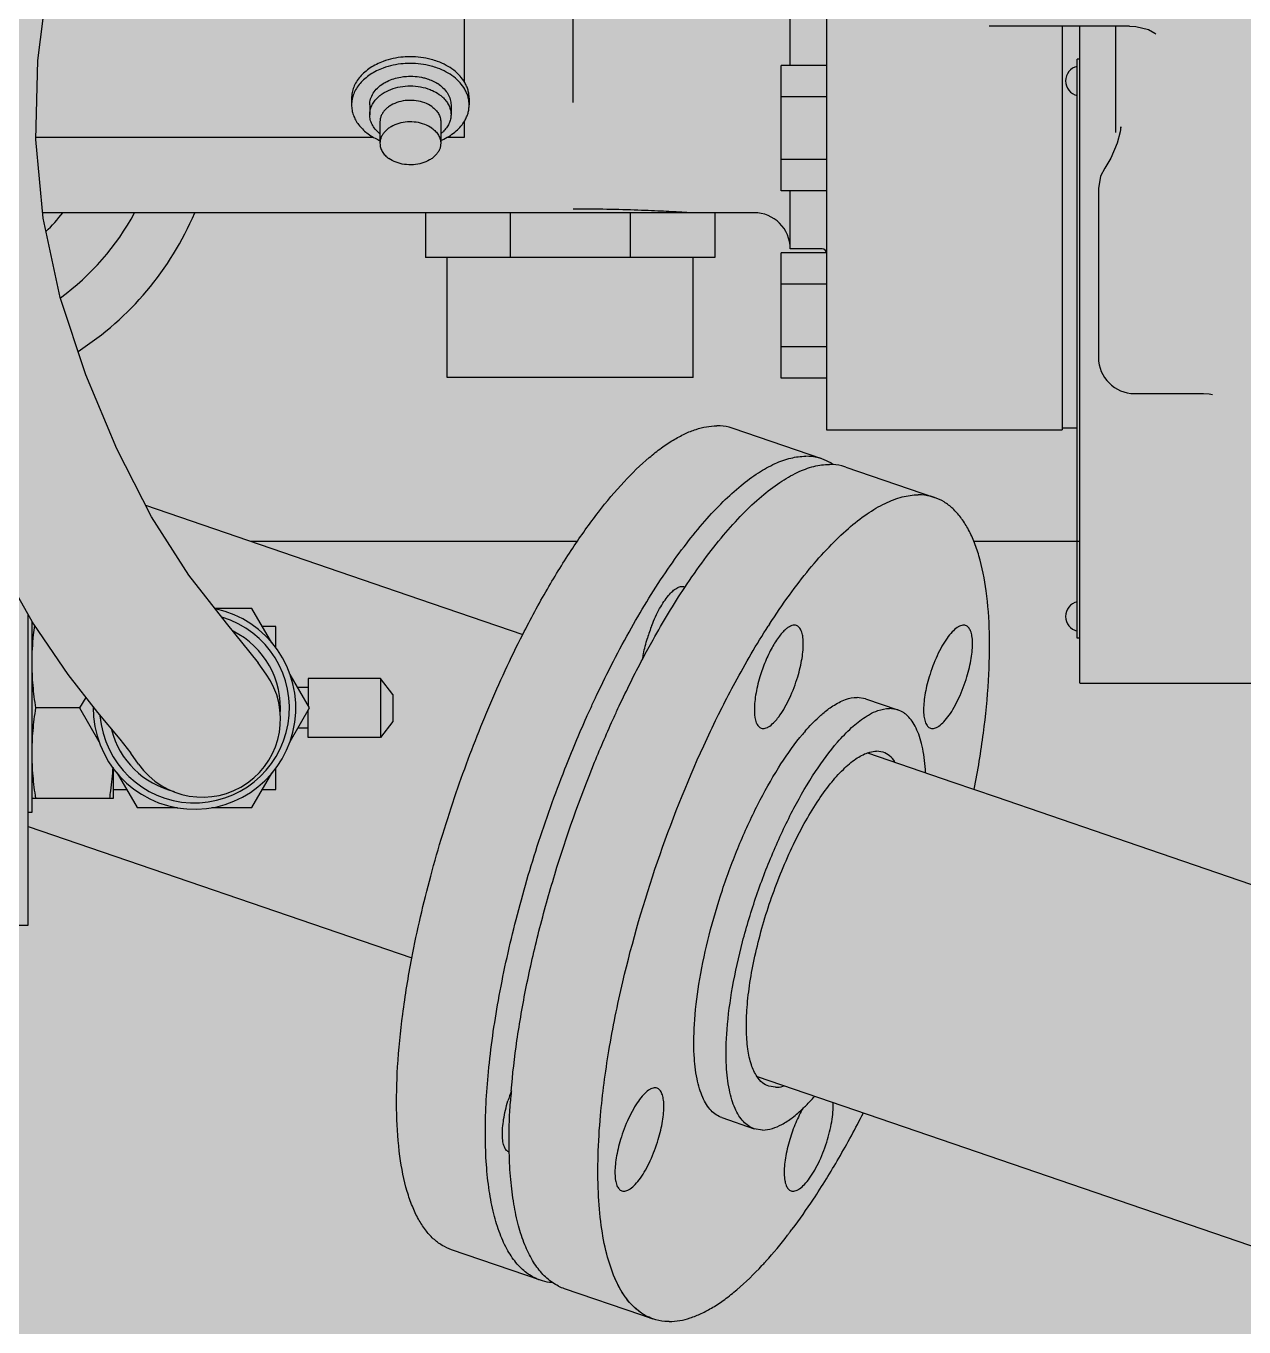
# Model space of a CAD drawing. Header units: millimetres. Extents: x -18489 to 17339, y -1599 to 10961.
# Drawn here: x -16812.45 to -16791.09, y 2047.82 to 2070.63 of the extents above; entities that cross this region are included whole.
import ezdxf

# ---------------------------------------------------------------- set-up
doc = ezdxf.new("R2010")
doc.units = ezdxf.units.MM
for name, color, linetype in [('188K-SM-03-F10-MECH-EQ-Y2257103$0$0 Xref', 8, 'Continuous'), ('188K-SM-03-F10-MECH-EQ-Y2257103$0$M-EQU-FOUNDATION', 8, 'Continuous'), ('188K-SM-03-F10-MECH-EQ-Y2257103$0$Micron CUP L10 HVAC EQU$0$M-MECH-EQU', 136, 'Continuous'), ('188K-SM-03-F10-MECH-EQ-Y2257103$0$Micron CUP L10 HVAC EQU$0$M-PHASE1 AREA', 252, 'Continuous')]:
    doc.layers.add(name, color=color, linetype=linetype)
pattern_1 = [(50, (4473.52, 709.2), (54.6554, -4.78173), [5.715, -62.865]), (355, (4473.52, 709.2), (-10.57303, 57.31705), [4.572, -50.29218]), (100.45144, (4478.076, 708.8), (44.08237, 52.53533), [4.857, -53.42707]), (46.1842, (4473.52, 724.44), (81.32371, -12.6127), [8.5725, -94.2975]), (96.63556, (4480.3, 723.39), (71.22124, 74.22784), [7.2855, -80.14068]), (351.18415, (4473.52, 724.44), (71.22124, 74.22784), [6.858, -75.43792]), (21, (4481.14, 720.63), (45.48432, -30.67956), [5.715, -62.865]), (326, (4481.14, 720.63), (18.54061, 55.25639), [4.572, -50.292]), (71.45144, (4484.93, 718.07), (64.02493, 24.57683), [4.857, -53.42698]), (37.5, (4473.521, 709.2), (0.926581, 25.366512), [0, -49.6824, 0, -51.054, 0, -50.4825]), (7.5, (4473.52, 709.2), (20.0459, 30.054172), [0, -29.1084, 0, -48.5394, 0, -19.2405]), (327.5, (4456.529, 709.2), (40.677179, -1.718623), [0, -19.05, 0, -59.436, 0, -78.867]), (317.5, (4448.91, 709.2), (44.438754, 7.62795), [0, -24.765, 0, -39.4716, 0, -56.007])]

# ---------------------------------------------------------------- blocks, each defined once
blk = doc.blocks.new('188K-SM-03-F10-MECH-EQ-Y2257103$0$Micron CUP L10 HVAC EQU$0$A$C0c53ceb0')
at = {"layer": '188K-SM-03-F10-MECH-EQ-Y2257103$0$Micron CUP L10 HVAC EQU$0$M-PHASE1 AREA'}
for p, q in [((-6552.64863, 11711.91609), (-6552.64863, 11461.35504)), ((-6597.05185, 11518.74732), (-6597.05185, 11681.74508)), ((-6616.0818, 11522.23287), (-6616.0818, 11666.61465)), ((-6558.99194, 11525.19451), (-6558.99194, 11565.61349)), ((-6690.92038, 11526.06681), (-6689.17047, 11540.0094)), ((-6499.47718, 11532.14253), (-6524.09996, 11532.14253)), ((-6511.29019, 11532.14253), (-6511.29019, 11461.35504)), ((-6508.2454, 11532.14253), (-6508.2454, 11416.95689)), ((-6501.90208, 11514.36892), (-6501.90208, 11532.14253)), ((-6499.47746, 11532.14254), (-6498.38585, 11532.0785)), ((-6498.38585, 11532.0785), (-6496.19039, 11531.51773)), ((-6496.19039, 11531.51773), (-6495.04555, 11530.89651)), ((-6495.04555, 11530.89651), (-6494.85311, 11530.74709)), ((-6691.27552, 11512.27271), (-6690.92038, 11526.06681)), ((-6508.65137, 11424.81753), (-6508.65137, 11526.31061)), ((-6508.2454, 11526.31061), (-6508.65137, 11526.31061)), ((-6560.56509, 11503.22062), (-6560.56509, 11525.19451)), ((-6552.64863, 11525.19451), (-6560.56509, 11525.19451)), ((-6635.90467, 11519.46774), (-6635.90467, 11518.30154)), ((-6615.28889, 11519.46774), (-6615.28889, 11518.30154)), ((-6552.64863, 11519.70104), (-6560.56509, 11519.70104)), ((-6632.72667, 11518.30154), (-6632.72667, 11516.59708)), ((-6618.46689, 11518.30154), (-6618.46689, 11516.59708)), ((-6630.92517, 11515.34117), (-6630.92517, 11511.57343)), ((-6620.26839, 11515.34117), (-6620.26839, 11511.57343)), ((-6616.0818, 11512.64993), (-6616.0818, 11515.53641)), ((-6501.89833, 11513.45484), (-6501.90208, 11514.36898)), ((-6501.01105, 11514.4435), (-6501.13439, 11513.59488)), ((-6501.01788, 11514.30054), (-6501.01105, 11514.4435)), ((-6689.9986, 11498.4248), (-6691.27552, 11512.27271)), ((-6691.26581, 11512.64993), (-6632.07664, 11512.64993)), ((-6619.11692, 11512.64993), (-6616.0818, 11512.64993)), ((-6501.13439, 11513.59488), (-6501.64392, 11511.63025)), ((-6501.64392, 11511.63025), (-6502.76626, 11508.99499)), ((-6552.64863, 11508.71409), (-6560.56509, 11508.71409)), ((-6502.76626, 11508.99499), (-6503.8387, 11507.21587)), ((-6504.55485, 11505.82908), (-6504.94688, 11503.63349)), ((-6503.83893, 11507.21547), (-6504.55485, 11505.82908)), ((-6552.64863, 11503.22062), (-6560.56509, 11503.22062)), ((-6558.99194, 11493.07163), (-6558.99194, 11503.22062)), ((-6504.94688, 11503.63082), (-6504.94688, 11474.04316)), ((-6565.33526, 11499.41495), (-6690.0899, 11499.41495)), ((-6686.99442, 11484.54847), (-6689.9986, 11498.4248)), ((-6622.93259, 11499.41495), (-6622.93259, 11491.54923)), ((-6608.06927, 11499.41495), (-6608.06927, 11491.54923)), ((-6587.04936, 11499.41495), (-6587.04936, 11491.54923)), ((-6572.18604, 11499.41495), (-6572.18604, 11491.54923)), ((-6572.18604, 11491.54923), (-6622.93259, 11491.54923)), ((-6619.1266, 11470.48942), (-6619.1266, 11491.54923)), ((-6575.99203, 11470.48942), (-6575.99203, 11491.54923)), ((-6560.56509, 11470.41298), (-6560.56509, 11492.38687)), ((-6552.64863, 11492.38687), (-6560.56509, 11492.38687)), ((-6553.40982, 11493.07163), (-6558.99194, 11493.07163)), ((-6552.64863, 11486.8934), (-6560.56509, 11486.8934)), ((-6682.52157, 11470.99012), (-6686.99442, 11484.54847)), ((-6552.64863, 11475.90645), (-6560.56509, 11475.90645)), ((-6677.09435, 11458.00858), (-6682.52157, 11470.99012)), ((-6575.99203, 11470.48942), (-6619.1266, 11470.48942)), ((-6552.64863, 11470.41298), (-6560.56509, 11470.41298)), ((-6498.60356, 11467.69836), (-6486.53228, 11467.69836)), ((-6486.53262, 11467.6984), (-6485.55518, 11467.64099)), ((-6485.55518, 11467.64099), (-6484.93991, 11467.52475)), ((-6553.42083, 11456.24742), (-6568.98906, 11461.58509)), ((-6552.64863, 11461.35504), (-6511.29019, 11461.35504)), ((-6508.65137, 11461.60877), (-6511.29019, 11461.60877)), ((-6671.01346, 11446.10043), (-6677.09435, 11458.00858)), ((-6549.25296, 11454.81843), (-6533.68474, 11449.48075)), ((-6672.05087, 11448.13196), (-6624.01095, 11431.66114)), ((-6664.46543, 11435.88141), (-6671.01346, 11446.10043)), ((-6653.63404, 11441.81762), (-6624.01095, 11441.81762)), ((-6624.01095, 11441.81762), (-6596.26945, 11441.81762)), ((-6526.84126, 11441.81762), (-6522.84772, 11441.81762)), ((-6522.84772, 11441.81762), (-6508.2454, 11441.81762)), ((-6698.00861, 11438.40165), (-6691.66425, 11427.24164)), ((-6657.84782, 11427.45002), (-6664.46543, 11435.88141)), ((-6653.36964, 11430.01905), (-6659.8642, 11430.01905)), ((-6649.88579, 11423.98484), (-6653.36964, 11430.01905)), ((-6624.01095, 11431.66114), (-6605.87738, 11425.44391)), ((-6692.62027, 11374.51502), (-6692.62027, 11428.92334)), ((-6691.98594, 11427.80752), (-6691.98594, 11394.25593)), ((-6691.66425, 11427.24164), (-6685.64093, 11418.41601)), ((-6652.23806, 11420.46333), (-6657.84782, 11427.45002)), ((-6649.16855, 11426.84739), (-6651.53849, 11426.84739)), ((-6649.16855, 11423.09182), (-6649.16855, 11426.84739)), ((-6508.2454, 11424.81753), (-6508.65137, 11424.81753)), ((-6650.87329, 11418.5306), (-6652.25679, 11420.48985)), ((-6643.29827, 11412.57493), (-6646.68692, 11418.44423)), ((-6685.64093, 11418.41601), (-6680.44921, 11411.78502)), ((-6643.49575, 11416.14304), (-6645.35833, 11416.14304)), ((-6643.49575, 11417.72887), (-6643.49575, 11412.91697)), ((-6630.80912, 11417.72887), (-6643.49575, 11417.72887)), ((-6630.80912, 11417.72887), (-6630.80912, 11407.42098)), ((-6628.67963, 11414.95367), (-6630.80912, 11417.72887)), ((-6507.99167, 11416.95182), (-6448.17771, 11416.95182)), ((-6682.51585, 11414.42458), (-6683.58375, 11412.57493)), ((-6628.67963, 11414.95367), (-6628.67963, 11410.19618)), ((-6545.78162, 11414.19818), (-6547.2368, 11414.4346)), ((-6545.78162, 11414.19819), (-6540.12045, 11412.25722)), ((-6683.58375, 11412.57493), (-6691.32646, 11412.57493)), ((-6683.58375, 11412.57493), (-6680.19511, 11406.70563)), ((-6680.44921, 11411.78502), (-6676.5575, 11407.09155)), ((-6646.68692, 11406.70563), (-6643.29827, 11412.57493)), ((-6643.49575, 11407.42098), (-6643.49575, 11412.23288)), ((-6540.12045, 11412.25721), (-6541.57563, 11412.49363)), ((-6628.67963, 11410.19618), (-6630.80912, 11407.42098)), ((-6676.5575, 11407.09155), (-6674.63667, 11404.67618)), ((-6643.49575, 11409.00681), (-6645.35833, 11409.00681)), ((-6630.80912, 11407.42098), (-6643.49575, 11407.42098)), ((-6542.6715, 11404.81664), (-6543.83183, 11405.00519)), ((-6673.23805, 11402.70414), (-6674.63667, 11404.67618)), ((-6545.41599, 11404.71429), (-6530.44701, 11399.58207)), ((-6677.71348, 11402.05803), (-6677.71348, 11396.7099)), ((-6676.99623, 11401.16501), (-6673.51238, 11395.1308)), ((-6653.36964, 11395.1308), (-6649.88579, 11401.16501)), ((-6649.16855, 11398.30246), (-6649.16855, 11402.05803)), ((-6677.71348, 11398.30246), (-6675.34354, 11398.30246)), ((-6651.53849, 11398.30246), (-6649.16855, 11398.30246)), ((-6530.44701, 11399.58207), (-6522.84772, 11396.9766)), ((-6677.71528, 11396.70977), (-6691.98414, 11396.70977)), ((-6522.84772, 11396.9766), (-6503.81777, 11390.45205)), ((-6691.98594, 11394.25543), (-6692.62027, 11394.25543)), ((-6673.51238, 11395.1308), (-6666.44486, 11395.1308)), ((-6660.43716, 11395.1308), (-6653.36964, 11395.1308)), ((-6692.62027, 11391.82251), (-6625.31755, 11368.74729)), ((-6503.81777, 11390.45205), (-6384.61435, 11349.5823)), ((-6813.90451, 11374.51502), (-6692.62027, 11374.51502)), ((-6564.77537, 11347.98997), (-6530.44701, 11336.22025)), ((-6561.59032, 11346.06392), (-6562.75065, 11346.25246)), ((-6570.96288, 11340.75286), (-6565.3017, 11338.81189)), ((-6563.84652, 11338.57548), (-6565.3017, 11338.8119)), ((-6530.44701, 11336.22025), (-6348.01529, 11273.67223)), ((-6602.79585, 11312.23696), (-6618.36407, 11317.57464)), ((-6598.62798, 11310.80798), (-6585.21554, 11306.20943)), ((-6585.21554, 11306.20943), (-6583.05975, 11305.4703))]:
    blk.add_line(p, q, dxfattribs=at)
for centre, radius, start, end in [((-6508.06499, 11522.50462), 2.62893, 102.8882277, 257.1117723), ((-6624.44721, 11516.35825), 6.74451, 54.7555958, 57.5184151), ((-6627.29664, 11515.37207), 5.83906, 129.8408753, 132.6766715), ((-6627.1529, 11515.20233), 6.06149, 128.88864, 129.8562715), ((-6623.74253, 11515.53818), 5.61228, 45.6272029, 46.99343), ((-6623.67759, 11515.60495), 5.51914, 45.2805899, 45.6243518), ((-6626.40248, 11522.65897), 11.52164, 244.948865, 246.842348), ((-6627.14588, 11517.99975), 6.07203, 229.7327654, 231.3009778), ((-6624.77996, 11522.63237), 11.4928, 293.1588691, 296.1903204), ((-6623.89706, 11517.82012), 5.8377, 308.5389586, 313.6285733), ((-6713.05165, 11520.4348), 33.85766, 314.0803287, 321.6232168), ((-6713.05165, 11520.4348), 44.40322, 306.0008512, 331.6940682), ((-6713.05165, 11520.4348), 53.9182, 302.761164, 337.019385), ((-6565.33526, 11493.07163), 6.34332, 0, 90), ((-6553.40982, 11492.31043), 0.7612, 0, 90), ((-6498.60356, 11474.04168), 6.34332, 180, 270), ((-6556.19867, 11448.17559), 8.53644, 59.7059698, 71.0096544), ((-6556.41972, 11447.79064), 8.98033, 56.1536562, 59.7270916), ((-6577.98392, 11432.8004), 1.06798, 59.7421955, 71.0148668), ((-6663.44101, 11412.57493), 17.76129, 179.4918713, 78.067415), ((-6508.06499, 11428.62352), 2.62893, 102.8882277, 257.1117723), ((-6663.44101, 11412.57493), 16.63994, 184.7585806, 73.1852429), ((-6663.44101, 11412.57493), 15.06538, 355.3712204, 63.1956997), ((-6556.73274, 11416.58469), 28.51465, 158.4672812, 163.2349179), ((-6454.26149, 11357.14022), 129.07766, 147.0766609, 147.2622384), ((-6662.07019, 11410.63789), 13.70034, 215.3903264, 35.1800948), ((-6507.99167, 11423.29514), 6.34332, 267.7075572, 270), ((-6663.44101, 11412.57493), 15.06538, 194.5690991, 256.3611286), ((-6524.41103, 11380.90742), 42.22364, 140.4148793, 141.1806173), ((-6526.4487, 11382.59387), 39.57861, 139.0674371, 140.4167), ((-6581.08815, 11335.41876), 28.6096, 159.4954625, 163.2275387), ((-6486.7038, 11335.59046), 121.60391, 175.3740211, 176.2145527), ((-6595.87864, 11318.81351), 8.46448, 243.8675943, 251.046)]:
    blk.add_arc(centre, radius, start, end, dxfattribs=at)
for points, knots in [([(-6630.36557, 11525.92959), (-6631.16445, 11525.6348), (-6632.30173, 11525.07677), (-6633.60794, 11524.09007), (-6634.4217, 11523.27784), (-6635.07307, 11522.39306), (-6635.54914, 11521.45111), (-6635.83942, 11520.46991), (-6635.90467, 11519.79923), (-6635.90467, 11519.46774)], [0, 0, 0, 0, 0.282453329, 0.415182561, 0.541745185, 0.662447936, 0.77810747, 0.890044774, 1, 1, 1, 1]), ([(-6625.59678, 11526.75652), (-6626.00928, 11526.75652), (-6627.62605, 11526.68808), (-6629.23469, 11526.3469), (-6630.36557, 11525.92959)], [0, 0, 0, 0, 0.254957247, 1, 1, 1, 1]), ([(-6620.82799, 11525.92959), (-6621.19884, 11526.06644), (-6622.74326, 11526.55336), (-6624.37402, 11526.75652), (-6625.59678, 11526.75652)], [0, 0, 0, 0, 0.244303598, 1, 1, 1, 1]), ([(-6616.06268, 11522.23843), (-6616.29746, 11522.6424), (-6616.87601, 11523.42343), (-6617.98179, 11524.43505), (-6619.31512, 11525.2934), (-6620.30709, 11525.73738), (-6620.82799, 11525.92959)], [0, 0, 0, 0, 0.228329103, 0.471045062, 0.728675928, 1, 1, 1, 1]), ([(-6630.36557, 11524.76339), (-6631.16445, 11524.4686), (-6632.30173, 11523.91056), (-6633.60794, 11522.92386), (-6634.4217, 11522.11163), (-6635.07307, 11521.22685), (-6635.54914, 11520.2849), (-6635.83942, 11519.30371), (-6635.90467, 11518.63303), (-6635.90467, 11518.30154)], [0, 0, 0, 0, 0.282453329, 0.415182561, 0.541745185, 0.662447936, 0.77810747, 0.890044774, 1, 1, 1, 1]), ([(-6625.59678, 11525.59032), (-6626.00928, 11525.59032), (-6627.62605, 11525.52187), (-6629.23469, 11525.1807), (-6630.36557, 11524.76339)], [0, 0, 0, 0, 0.254957247, 1, 1, 1, 1]), ([(-6627.29404, 11523.1982), (-6626.96321, 11523.25554), (-6625.63197, 11523.4156), (-6624.26743, 11523.30818), (-6623.29124, 11523.07226)], [0, 0, 0, 0, 0.250558288, 1, 1, 1, 1]), ([(-6620.82799, 11524.76339), (-6621.19884, 11524.90024), (-6622.74326, 11525.38716), (-6624.37402, 11525.59032), (-6625.59678, 11525.59032)], [0, 0, 0, 0, 0.244303598, 1, 1, 1, 1]), ([(-6616.06268, 11521.07222), (-6616.29746, 11521.4762), (-6616.87601, 11522.25723), (-6617.98179, 11523.26885), (-6619.31512, 11524.1272), (-6620.30709, 11524.57117), (-6620.82799, 11524.76339)], [0, 0, 0, 0, 0.228329103, 0.471045062, 0.728675928, 1, 1, 1, 1]), ([(-6632.72666, 11518.30154), (-6632.72668, 11518.65508), (-6632.61649, 11519.38079), (-6632.13665, 11520.40168), (-6631.37227, 11521.32059), (-6630.72095, 11521.8235), (-6630.36385, 11522.05056)], [0, 0, 0, 0, 0.229878134, 0.469193344, 0.724849465, 1, 1, 1, 1]), ([(-6630.36385, 11522.05056), (-6630.14243, 11522.19134), (-6629.18381, 11522.72677), (-6628.11589, 11523.05574), (-6627.29404, 11523.1982)], [0, 0, 0, 0, 0.23929935, 1, 1, 1, 1]), ([(-6629.03882, 11521.01226), (-6628.5001, 11521.22223), (-6627.35939, 11521.5368), (-6625.58598, 11521.69135), (-6623.81324, 11521.53304), (-6622.67366, 11521.21603), (-6622.13577, 11521.00484)], [0, 0, 0, 0, 0.246137616, 0.500095833, 0.754005293, 1, 1, 1, 1]), ([(-6623.29124, 11523.07226), (-6623.06624, 11523.01789), (-6622.2073, 11522.77625), (-6621.38265, 11522.40264), (-6620.82522, 11522.04768)], [0, 0, 0, 0, 0.259403393, 1, 1, 1, 1]), ([(-6620.55519, 11521.86648), (-6620.23663, 11521.64122), (-6619.65739, 11521.14918), (-6618.9834, 11520.27144), (-6618.56294, 11519.31004), (-6618.46692, 11518.63255), (-6618.4669, 11518.30154)], [0, 0, 0, 0, 0.273138985, 0.528101816, 0.76826059, 1, 1, 1, 1]), ([(-6615.28889, 11519.46774), (-6615.28889, 11519.70477), (-6615.32194, 11520.1817), (-6615.46984, 11520.88834), (-6615.71444, 11521.5809), (-6615.93723, 11522.02258), (-6616.06268, 11522.23843)], [0, 0, 0, 0, 0.244493334, 0.491275134, 0.742487277, 1, 1, 1, 1]), ([(-6615.28889, 11518.30154), (-6615.28889, 11518.53857), (-6615.32194, 11519.01549), (-6615.46984, 11519.72213), (-6615.71444, 11520.41469), (-6615.93723, 11520.85637), (-6616.06268, 11521.07222)], [0, 0, 0, 0, 0.244493334, 0.491275134, 0.742487277, 1, 1, 1, 1]), ([(-6632.72666, 11516.59708), (-6632.72667, 11516.87253), (-6632.66096, 11517.43252), (-6632.37048, 11518.24196), (-6631.89844, 11519.00352), (-6631.48423, 11519.45323), (-6631.25471, 11519.6649)], [0, 0, 0, 0, 0.236311373, 0.47868463, 0.732142065, 1, 1, 1, 1]), ([(-6630.95835, 11519.9204), (-6630.82035, 11520.03171), (-6630.2261, 11520.46995), (-6629.56103, 11520.80872), (-6629.03882, 11521.01226)], [0, 0, 0, 0, 0.240318239, 1, 1, 1, 1]), ([(-6621.82904, 11518.00536), (-6622.21503, 11518.2783), (-6623.09787, 11518.72957), (-6624.56443, 11519.09175), (-6626.11536, 11519.14456), (-6627.62353, 11518.88346), (-6628.76977, 11518.40959), (-6629.5457, 11517.89098), (-6630.03179, 11517.45402), (-6630.42292, 11516.97011), (-6630.70999, 11516.44897), (-6630.88561, 11515.90202), (-6630.92514, 11515.52645), (-6630.92516, 11515.34117)], [0, 0, 0, 0, 0.127053078, 0.263099053, 0.403097074, 0.541096162, 0.67159514, 0.73291269, 0.791219579, 0.846585546, 0.899365164, 0.950204551, 1, 1, 1, 1]), ([(-6622.13577, 11521.00484), (-6621.99235, 11520.94854), (-6621.44205, 11520.71477), (-6620.91755, 11520.41826), (-6620.55519, 11520.16203)], [0, 0, 0, 0, 0.257701899, 1, 1, 1, 1]), ([(-6620.55519, 11520.16203), (-6620.49806, 11520.12163), (-6620.27601, 11519.9592), (-6620.0645, 11519.78224), (-6619.91449, 11519.6423)], [0, 0, 0, 0, 0.254324237, 1, 1, 1, 1]), ([(-6619.79413, 11519.52664), (-6619.58602, 11519.32055), (-6619.21126, 11518.88525), (-6618.7864, 11518.15689), (-6618.52571, 11517.38792), (-6618.46691, 11516.8581), (-6618.4669, 11516.59708)], [0, 0, 0, 0, 0.266460067, 0.519561979, 0.762529675, 1, 1, 1, 1]), ([(-6635.90467, 11518.30154), (-6635.90467, 11518.0015), (-6635.8514, 11517.39568), (-6635.61388, 11516.50514), (-6635.22303, 11515.64348), (-6634.68584, 11514.82427), (-6634.01109, 11514.0594), (-6632.92167, 11513.1087), (-6631.96127, 11512.53914), (-6631.28105, 11512.22117)], [0, 0, 0, 0, 0.11174478, 0.225149291, 0.341705381, 0.462607147, 0.588678042, 0.720351669, 1, 1, 1, 1]), ([(-6631.07056, 11513.36656), (-6631.3271, 11513.58389), (-6631.79112, 11514.04924), (-6632.3233, 11514.8495), (-6632.65211, 11515.70744), (-6632.72664, 11516.30416), (-6632.72666, 11516.59708)], [0, 0, 0, 0, 0.269589268, 0.523473206, 0.765125106, 1, 1, 1, 1]), ([(-6621.82904, 11518.00536), (-6621.59097, 11517.83702), (-6621.15809, 11517.4693), (-6620.65438, 11516.81335), (-6620.34018, 11516.09486), (-6620.26838, 11515.58855), (-6620.2684, 11515.34117)], [0, 0, 0, 0, 0.273135441, 0.528102832, 0.768261134, 1, 1, 1, 1]), ([(-6618.4669, 11516.59708), (-6618.46688, 11516.3285), (-6618.52928, 11515.78289), (-6618.80537, 11514.99266), (-6619.25468, 11514.24676), (-6619.64992, 11513.80374), (-6619.86915, 11513.59463)], [0, 0, 0, 0, 0.236865489, 0.479520859, 0.732808027, 1, 1, 1, 1]), ([(-6616.06268, 11515.53085), (-6615.93723, 11515.7467), (-6615.71444, 11516.18838), (-6615.46984, 11516.88094), (-6615.32194, 11517.58758), (-6615.28889, 11518.0645), (-6615.28889, 11518.30154)], [0, 0, 0, 0, 0.257512723, 0.508724866, 0.755506666, 1, 1, 1, 1]), ([(-6621.82904, 11514.23762), (-6622.21503, 11514.51056), (-6623.09787, 11514.96183), (-6624.56443, 11515.32402), (-6626.11536, 11515.37682), (-6627.62353, 11515.11573), (-6628.76977, 11514.64185), (-6629.5457, 11514.12324), (-6630.03179, 11513.68628), (-6630.42292, 11513.20237), (-6630.70999, 11512.68123), (-6630.88561, 11512.13428), (-6630.92514, 11511.75871), (-6630.92516, 11511.57343)], [0, 0, 0, 0, 0.127053078, 0.263099053, 0.403097074, 0.541096163, 0.67159514, 0.73291269, 0.791219579, 0.846585546, 0.899365164, 0.950204551, 1, 1, 1, 1]), ([(-6621.82904, 11514.23762), (-6621.59097, 11514.06929), (-6621.15809, 11513.70157), (-6620.65438, 11513.04561), (-6620.34018, 11512.32712), (-6620.26838, 11511.82081), (-6620.2684, 11511.57343)], [0, 0, 0, 0, 0.27313544, 0.528102832, 0.768261134, 1, 1, 1, 1]), ([(-6619.70756, 11512.3195), (-6619.31251, 11512.51397), (-6618.56176, 11512.94021), (-6617.5536, 11513.70336), (-6616.70789, 11514.56181), (-6616.25386, 11515.20189), (-6616.06268, 11515.53085)], [0, 0, 0, 0, 0.268332212, 0.524486576, 0.768135983, 1, 1, 1, 1]), ([(-6630.92516, 11511.57343), (-6630.92517, 11511.32605), (-6630.85338, 11510.81974), (-6630.53918, 11510.10125), (-6630.03547, 11509.4453), (-6629.60258, 11509.07758), (-6629.36452, 11508.90924)], [0, 0, 0, 0, 0.231738866, 0.471897168, 0.72686456, 1, 1, 1, 1]), ([(-6620.2684, 11511.57343), (-6620.26842, 11511.38815), (-6620.30795, 11511.01258), (-6620.48357, 11510.46563), (-6620.77064, 11509.94449), (-6621.16177, 11509.46059), (-6621.64785, 11509.02362), (-6622.42379, 11508.50501), (-6623.57003, 11508.03114), (-6625.0782, 11507.77004), (-6626.62913, 11507.82285), (-6628.09569, 11508.18503), (-6628.97852, 11508.6363), (-6629.36452, 11508.90924)], [0, 0, 0, 0, 0.049795449, 0.100634836, 0.153414454, 0.20878042, 0.26708731, 0.32840486, 0.458903838, 0.596902926, 0.736900947, 0.872946922, 1, 1, 1, 1]), ([(-6597.05185, 11500.10897), (-6595.0624, 11500.10619), (-6591.07947, 11500.07195), (-6585.53133, 11499.91258), (-6581.01295, 11499.71097), (-6577.91256, 11499.5332), (-6576.8087, 11499.46248), (-6576.49632, 11499.44215)], [0, 0, 0, 0, 0.208244611, 0.416489221, 0.624733832, 0.832978442, 1, 1, 1, 1]), ([(-6605.88713, 11425.47259), (-6604.51763, 11428.15891), (-6601.7398, 11433.29367), (-6597.32094, 11440.46707), (-6592.84441, 11446.7724), (-6588.38679, 11452.10372), (-6584.6162, 11455.79646), (-6581.65399, 11458.14835), (-6579.5681, 11459.5499), (-6577.53873, 11460.65148), (-6575.02893, 11461.67093), (-6573.08209, 11462.04864), (-6571.84236, 11462.04864)], [0, 0, 0, 0, 0.17502228, 0.338682192, 0.488765456, 0.623477771, 0.741601078, 0.79431391, 0.842830812, 0.887310638, 0.928038907, 1, 1, 1, 1]), ([(-6568.98906, 11461.58509), (-6569.21434, 11461.66234), (-6570.14133, 11461.93682), (-6571.11441, 11462.04864), (-6571.84236, 11462.04864)], [0, 0, 0, 0, 0.246512659, 1, 1, 1, 1]), ([(-6594.68251, 11410.9891), (-6594.39296, 11411.63757), (-6594.10007, 11412.2845), (-6593.80382, 11412.9299), (-6593.51852, 11413.55145), (-6591.36068, 11418.1911), (-6587.18124, 11426.35061), (-6581.77051, 11435.15358), (-6577.31773, 11441.30442), (-6574.09139, 11445.26477), (-6570.9016, 11448.68471), (-6567.77504, 11451.53535), (-6564.73689, 11453.79334), (-6561.8074, 11455.4396), (-6559.00568, 11456.45729), (-6557.14826, 11456.71096), (-6556.27413, 11456.71096)], [0.6285498759, 0.6285498759, 0.6285498759, 0.6285498759, 0.6413484823, 0.6413484823, 0.6413484823, 0.6536741834, 0.7335668298, 0.8064703139, 0.8396587301, 0.8703837437, 0.8984901873, 0.9238833186, 0.9465488665, 0.9665839803, 0.9842432576, 1, 1, 1, 1]), ([(-6577.46525, 11433.72112), (-6576.37612, 11435.36563), (-6574.20238, 11438.48388), (-6570.82365, 11442.78865), (-6567.47619, 11446.51259), (-6564.19112, 11449.6212), (-6560.99752, 11452.08674), (-6557.91875, 11453.88679), (-6554.97639, 11455.00207), (-6553.02267, 11455.28198), (-6552.10626, 11455.28198)], [0, 0, 0, 0, 0.172339253, 0.33193667, 0.47784767, 0.609454025, 0.726573735, 0.829633383, 0.919930796, 1, 1, 1, 1]), ([(-6553.42083, 11456.24742), (-6553.64611, 11456.32466), (-6554.57311, 11456.59914), (-6555.54619, 11456.71096), (-6556.27413, 11456.71096)], [0, 0, 0, 0, 0.246512659, 1, 1, 1, 1]), ([(-6549.25296, 11454.81843), (-6549.47824, 11454.89567), (-6550.40524, 11455.17016), (-6551.37832, 11455.28198), (-6552.10626, 11455.28198)], [0, 0, 0, 0, 0.246512659, 1, 1, 1, 1]), ([(-6562.60909, 11427.29605), (-6561.49357, 11429.01882), (-6559.26509, 11432.28716), (-6555.79605, 11436.80349), (-6552.35459, 11440.71472), (-6548.97451, 11443.98265), (-6545.68747, 11446.57661), (-6542.51885, 11448.47198), (-6539.49186, 11449.64793), (-6537.4799, 11449.9443), (-6536.53804, 11449.9443)], [0, 0, 0, 0, 0.172789158, 0.332852598, 0.479156882, 0.61100323, 0.728141116, 0.83094782, 0.920706297, 1, 1, 1, 1]), ([(-6533.68474, 11449.48076), (-6533.91002, 11449.558), (-6534.83701, 11449.83248), (-6535.8101, 11449.9443), (-6536.53804, 11449.9443)], [0, 0, 0, 0, 0.246512659, 1, 1, 1, 1]), ([(-6526.70741, 11398.3238), (-6526.08159, 11401.59294), (-6525.04541, 11407.92472), (-6524.13346, 11417.08506), (-6523.92977, 11425.41613), (-6524.43646, 11432.74693), (-6525.48242, 11438.13487), (-6526.72489, 11441.7779), (-6527.78451, 11444.04978), (-6529.01064, 11445.97506), (-6530.40202, 11447.54242), (-6531.95463, 11448.73787), (-6533.10205, 11449.28098), (-6533.68474, 11449.48076)], [0, 0, 0, 0, 0.182922154, 0.352359246, 0.505542464, 0.640344416, 0.755560139, 0.8058752, 0.851552254, 0.893005117, 0.930889841, 0.966147698, 1, 1, 1, 1]), ([(-6584.8477, 11421.21386), (-6584.25675, 11422.32928), (-6581.94354, 11426.58314), (-6579.44197, 11430.73642), (-6577.46525, 11433.72112)], [0, 0, 0, 0, 0.260683887, 1, 1, 1, 1]), ([(-6583.2573, 11427.05049), (-6583.05361, 11427.56661), (-6582.62666, 11428.56146), (-6581.91745, 11429.95943), (-6581.17253, 11431.19554), (-6580.41544, 11432.23165), (-6579.66935, 11433.03846), (-6578.95268, 11433.59359), (-6578.27185, 11433.88855), (-6577.8202, 11433.87327), (-6577.63648, 11433.81028)], [0, 0, 0, 0, 0.179452288, 0.349868155, 0.50661547, 0.64571373, 0.764239261, 0.860880767, 0.937187642, 1, 1, 1, 1]), ([(-6691.52889, 11427.03393), (-6691.60076, 11426.49258), (-6691.85952, 11424.32643), (-6691.98414, 11422.14303), (-6691.98414, 11420.50751)], [0, 0, 0, 0, 0.25031623, 1, 1, 1, 1]), ([(-6612.54713, 11410.9891), (-6612.3143, 11411.55073), (-6612.07923, 11412.11142), (-6611.84182, 11412.67113), (-6610.00352, 11417.00497), (-6608.02461, 11421.27986), (-6605.88713, 11425.47259)], [0.7350048304, 0.7350048304, 0.7350048304, 0.7350048304, 0.7653142072, 0.7653142072, 0.7653142072, 1, 1, 1, 1]), ([(-6571.77682, 11410.9891), (-6571.49795, 11411.55135), (-6571.21809, 11412.1131), (-6570.93538, 11412.67343), (-6570.19414, 11414.14253), (-6567.66399, 11418.9954), (-6564.90472, 11423.72668), (-6562.83575, 11426.94475)], [0.2330609579, 0.2330609579, 0.2330609579, 0.2330609579, 0.3119730375, 0.3119730375, 0.3119730375, 0.5188689818, 1, 1, 1, 1]), ([(-6559.61869, 11426.50539), (-6559.84178, 11426.3282), (-6560.29089, 11425.90178), (-6561.19095, 11424.82235), (-6562.26792, 11423.09954), (-6563.40037, 11420.70709), (-6564.02463, 11418.95463), (-6564.29929, 11418.04303)], [0, 0, 0, 0, 0.087388632, 0.189204341, 0.430534764, 0.70795743, 1, 1, 1, 1]), ([(-6557.90039, 11427.04362), (-6558.02086, 11427.08493), (-6558.2929, 11427.12382), (-6558.72255, 11427.0406), (-6559.17596, 11426.82995), (-6559.4684, 11426.62476), (-6559.61869, 11426.50539)], [0, 0, 0, 0, 0.204137998, 0.429838456, 0.692360616, 1, 1, 1, 1]), ([(-6557.67332, 11418.04303), (-6557.50994, 11418.58528), (-6557.22252, 11419.65398), (-6556.90629, 11421.22649), (-6556.72119, 11422.6946), (-6556.6723, 11424.01075), (-6556.75979, 11425.13555), (-6556.98287, 11426.03786), (-6557.34109, 11426.7067), (-6557.71347, 11426.97954), (-6557.90039, 11427.04362)], [0, 0, 0, 0, 0.178866388, 0.349259442, 0.506223954, 0.645713435, 0.76459029, 0.861404161, 0.937590294, 1, 1, 1, 1]), ([(-6528.22701, 11427.04362), (-6528.33279, 11427.07989), (-6528.56707, 11427.11921), (-6528.9385, 11427.06928), (-6529.33071, 11426.91902), (-6529.91636, 11426.5658), (-6530.67143, 11425.86655), (-6531.55275, 11424.752), (-6532.42797, 11423.35032), (-6533.25861, 11421.72082), (-6534.00816, 11419.93259), (-6534.43368, 11418.68104), (-6534.62591, 11418.04303)], [0, 0, 0, 0, 0.028788661, 0.059983047, 0.095405228, 0.136177069, 0.235384834, 0.358095336, 0.501262848, 0.66002514, 0.828464253, 1, 1, 1, 1]), ([(-6527.99994, 11418.04303), (-6527.83656, 11418.58528), (-6527.54914, 11419.65398), (-6527.23291, 11421.22649), (-6527.04781, 11422.6946), (-6526.99892, 11424.01075), (-6527.08641, 11425.13555), (-6527.30949, 11426.03786), (-6527.66771, 11426.7067), (-6528.04008, 11426.97954), (-6528.22701, 11427.04362)], [0, 0, 0, 0, 0.178866388, 0.349259442, 0.506223954, 0.645713435, 0.76459029, 0.861404161, 0.937590294, 1, 1, 1, 1]), ([(-6584.85272, 11421.17062), (-6584.8115, 11421.46328), (-6584.61008, 11422.69105), (-6584.30898, 11423.90163), (-6584.03538, 11424.80969)], [0, 0, 0, 0, 0.237590914, 1, 1, 1, 1]), ([(-6589.87155, 11410.9891), (-6589.57409, 11411.64212), (-6589.2732, 11412.2935), (-6588.9688, 11412.94319), (-6587.66153, 11415.73331), (-6586.28956, 11418.49238), (-6584.8477, 11421.21386)], [0.8570991359, 0.8570991359, 0.8570991359, 0.8570991359, 0.8840893115, 0.8840893115, 0.8840893115, 1, 1, 1, 1]), ([(-6691.98414, 11420.50751), (-6691.98414, 11419.18098), (-6691.86217, 11416.52457), (-6691.5296, 11413.88805), (-6691.32646, 11412.57493)], [0, 0, 0, 0, 0.499583072, 1, 1, 1, 1]), ([(-6564.29929, 11418.04303), (-6564.46267, 11417.50078), (-6564.75009, 11416.43208), (-6565.06631, 11414.85958), (-6565.23498, 11413.52184), (-6565.27494, 11412.71465), (-6565.2781, 11412.40415), (-6565.2829, 11411.93281), (-6565.25957, 11411.46106), (-6565.22207, 11410.9891)], [0, 0, 0, 0, 0.1788663875, 0.3492594424, 0.5062239535, 0.6042538779, 0.6042538779, 0.6042538779, 0.7530649937, 0.7530649937, 0.7530649937, 0.7530649937]), ([(-6561.03262, 11410.9891), (-6560.97269, 11411.06889), (-6560.91359, 11411.14928), (-6560.85539, 11411.23031), (-6560.84217, 11411.24872), (-6560.50559, 11411.71985), (-6559.87126, 11412.73574), (-6559.04062, 11414.36524), (-6558.29106, 11416.15348), (-6557.86555, 11417.40502), (-6557.67332, 11418.04303)], [0.3265867582, 0.3265867582, 0.3265867582, 0.3265867582, 0.3522601116, 0.3522601116, 0.3522601116, 0.3580953363, 0.501262848, 0.6600251401, 0.8284642526, 1, 1, 1, 1]), ([(-6534.62591, 11418.04303), (-6534.78929, 11417.50078), (-6535.07671, 11416.43208), (-6535.39293, 11414.85958), (-6535.57804, 11413.39146), (-6535.62693, 11412.07531), (-6535.53944, 11410.95051), (-6535.31636, 11410.0482), (-6534.95813, 11409.37936), (-6534.58576, 11409.10652), (-6534.39884, 11409.04244)], [0, 0, 0, 0, 0.178866388, 0.349259442, 0.506223954, 0.645713435, 0.76459029, 0.861404161, 0.937590294, 1, 1, 1, 1]), ([(-6534.39884, 11409.04244), (-6534.29305, 11409.00617), (-6534.05878, 11408.96686), (-6533.68735, 11409.01678), (-6533.29514, 11409.16704), (-6532.70949, 11409.52026), (-6531.95442, 11410.21952), (-6531.0731, 11411.33406), (-6530.19788, 11412.73574), (-6529.36724, 11414.36524), (-6528.61768, 11416.15348), (-6528.19216, 11417.40502), (-6527.99994, 11418.04303)], [0, 0, 0, 0, 0.028788661, 0.059983047, 0.095405228, 0.136177069, 0.235384834, 0.358095336, 0.501262848, 0.66002514, 0.828464253, 1, 1, 1, 1]), ([(-6553.97583, 11410.9891), (-6553.74357, 11411.20075), (-6553.50842, 11411.40894), (-6553.26875, 11411.61174), (-6552.71018, 11412.08434), (-6551.46178, 11413.03324), (-6549.45781, 11414.10816), (-6547.9301, 11414.4346), (-6547.2368, 11414.4346)], [0.3072942276, 0.3072942276, 0.3072942276, 0.3072942276, 0.391769716, 0.391769716, 0.391769716, 0.5886395623, 0.8132237118, 1, 1, 1, 1]), ([(-6691.32646, 11412.57493), (-6691.5296, 11411.26181), (-6691.86217, 11408.62528), (-6691.98414, 11405.96888), (-6691.98414, 11404.64235)], [0, 0, 0, 0, 0.500416937, 1, 1, 1, 1]), ([(-6545.8455, 11410.9891), (-6545.59643, 11411.15124), (-6545.34286, 11411.30519), (-6545.08376, 11411.44906), (-6544.61519, 11411.70926), (-6543.49783, 11412.23103), (-6542.26892, 11412.49363), (-6541.57563, 11412.49363)], [0.5894012277, 0.5894012277, 0.5894012277, 0.5894012277, 0.6690979254, 0.6690979254, 0.6690979254, 0.8132237118, 1, 1, 1, 1]), ([(-6538.21356, 11410.9891), (-6538.37604, 11411.16364), (-6538.54851, 11411.32593), (-6538.73145, 11411.47541), (-6538.8571, 11411.57808), (-6539.28674, 11411.89596), (-6539.76967, 11412.13698), (-6540.12045, 11412.25721)], [0.8174194677, 0.8174194677, 0.8174194677, 0.8174194677, 0.8734306168, 0.8734306168, 0.8734306168, 0.9119008368, 1, 1, 1, 1]), ([(-6625.3414, 11368.73159), (-6624.4162, 11373.56454), (-6622.13989, 11383.34003), (-6617.82006, 11397.44264), (-6614.35166, 11406.63444), (-6612.54705, 11410.9891)], [0, 0, 0, 0, 0.2453862066, 0.500000904, 0.7350048834, 0.7350048834, 0.7350048834, 0.7350048834]), ([(-6602.79585, 11312.23696), (-6603.55531, 11312.49735), (-6605.05377, 11313.27222), (-6606.98819, 11315.07255), (-6608.63431, 11317.48097), (-6609.99295, 11320.46759), (-6611.06362, 11324.00914), (-6611.84122, 11328.07871), (-6612.32073, 11332.64376), (-6612.56494, 11339.60769), (-6612.03482, 11349.26128), (-6610.25777, 11361.66982), (-6607.36701, 11374.88144), (-6603.46207, 11388.42936), (-6599.14743, 11400.52182), (-6596.02516, 11407.98281), (-6594.68257, 11410.9891)], [0, 0, 0, 0, 0.0144720849, 0.0299342273, 0.0471758747, 0.0667197999, 0.0888584885, 0.1137157098, 0.1412961596, 0.1715190023, 0.2392422667, 0.315225778, 0.3972633514, 0.4828260973, 0.5692106658, 0.6285495274, 0.6285495274, 0.6285495274, 0.6285495274]), ([(-6607.91158, 11345.39792), (-6607.67194, 11348.3634), (-6606.96031, 11354.48506), (-6605.32104, 11363.84489), (-6603.0981, 11373.56347), (-6599.39655, 11386.80109), (-6594.95318, 11399.33024), (-6591.06388, 11408.37166), (-6589.87156, 11410.9891)], [0, 0, 0, 0, 0.1119706253, 0.2317594419, 0.3574630767, 0.4870174416, 0.7489089722, 0.8570984954, 0.8570984954, 0.8570984954, 0.8570984954]), ([(-6565.19018, 11410.9891), (-6565.18489, 11410.95455), (-6565.13039, 11410.6171), (-6564.98974, 11410.0482), (-6564.63152, 11409.37936), (-6564.25914, 11409.10652), (-6564.07222, 11409.04244)], [0.753562484, 0.753562484, 0.753562484, 0.753562484, 0.7645902901, 0.8614041613, 0.9375902945, 1, 1, 1, 1]), ([(-6564.07222, 11409.04244), (-6563.96644, 11409.00617), (-6563.73216, 11408.96686), (-6563.36073, 11409.01678), (-6562.96852, 11409.16704), (-6562.38287, 11409.52026), (-6561.71842, 11410.1356), (-6561.24635, 11410.70626), (-6561.0329, 11410.9891)], [0, 0, 0, 0, 0.0287886607, 0.0599830467, 0.0954052282, 0.1361770694, 0.2353848343, 0.3265700124, 0.3265700124, 0.3265700124, 0.3265700124]), ([(-6550.68843, 11406.58362), (-6549.91448, 11407.47556), (-6548.40481, 11409.06239), (-6546.69359, 11410.43895), (-6545.84825, 11410.98785), (-6545.84632, 11410.9891)], [0, 0, 0, 0, 0.318142276, 0.5886395623, 0.5892579867, 0.5892579867, 0.5892579867, 0.5892579867]), ([(-6535.25672, 11401.28915), (-6535.3319, 11402.68036), (-6535.54562, 11404.67396), (-6536.14956, 11407.13932), (-6536.70262, 11408.66909), (-6537.3721, 11409.95465), (-6537.92091, 11410.68034), (-6538.21154, 11410.9891)], [0, 0, 0, 0, 0.3310062489, 0.474024881, 0.6022290714, 0.7165551996, 0.8171283196, 0.8171283196, 0.8171283196, 0.8171283196]), ([(-6575.8266, 11351.72093), (-6575.93853, 11353.79239), (-6575.8239, 11358.27001), (-6574.90917, 11365.30214), (-6573.26851, 11372.88794), (-6570.97258, 11380.68484), (-6568.12329, 11388.34213), (-6564.84954, 11395.51555), (-6561.30155, 11401.88258), (-6558.66419, 11405.69136), (-6557.30857, 11407.37605)], [0, 0, 0, 0, 0.104418196, 0.224726243, 0.356534909, 0.494657236, 0.633505594, 0.767447116, 0.891157195, 1, 1, 1, 1]), ([(-6588.34695, 11364.54382), (-6586.67601, 11371.6553), (-6582.58544, 11385.71008), (-6577.19921, 11399.321), (-6574.15851, 11405.96503)], [0, 0, 0, 0, 0.499944246, 1, 1, 1, 1]), ([(-6570.16543, 11349.77996), (-6570.28125, 11351.92342), (-6570.15052, 11356.56408), (-6569.16789, 11363.85025), (-6567.41756, 11371.70268), (-6564.97997, 11379.74384), (-6561.9705, 11387.58879), (-6558.53425, 11394.86279), (-6554.83933, 11401.21839), (-6552.0951, 11404.96249), (-6550.68843, 11406.58362)], [0, 0, 0, 0, 0.10540617, 0.227190212, 0.360595975, 0.500013969, 0.639430118, 0.772830275, 0.894605254, 1, 1, 1, 1]), ([(-6545.41465, 11404.71964), (-6545.27946, 11404.7661), (-6544.76572, 11404.92341), (-6544.22633, 11405.00519), (-6543.83183, 11405.00519)], [0, 0, 0, 0, 0.265985947, 1, 1, 1, 1]), ([(-6540.6202, 11403.13984), (-6540.88423, 11403.52971), (-6541.47542, 11404.22034), (-6542.27018, 11404.67912), (-6542.6715, 11404.81665)], [0, 0, 0, 0, 0.526052607, 1, 1, 1, 1]), ([(-6691.98414, 11404.64235), (-6691.98414, 11403.31583), (-6691.86217, 11400.65942), (-6691.5296, 11398.0229), (-6691.32646, 11396.70977)], [0, 0, 0, 0, 0.499583072, 1, 1, 1, 1]), ([(-6564.80196, 11347.92927), (-6565.23109, 11348.56293), (-6565.93074, 11350.15359), (-6566.51339, 11352.94837), (-6566.73611, 11356.33682), (-6566.58883, 11360.23514), (-6566.07497, 11364.54576), (-6564.89028, 11370.82141), (-6562.62262, 11378.80658), (-6559.53164, 11386.51558), (-6556.62678, 11392.22022), (-6554.39095, 11395.96347), (-6552.11566, 11399.16051), (-6549.85837, 11401.73135), (-6547.67869, 11403.61468), (-6546.14617, 11404.46824), (-6545.41465, 11404.71964)], [0, 0, 0, 0, 0.036238171, 0.081068327, 0.134731237, 0.196608872, 0.265560871, 0.340100258, 0.498839198, 0.657765211, 0.732531811, 0.801789128, 0.864036509, 0.918113898, 0.963372947, 1, 1, 1, 1]), ([(-6677.78326, 11402.17624), (-6677.85829, 11400.804), (-6678.04007, 11398.97734), (-6678.30281, 11397.1632), (-6678.37296, 11396.70977)], [0, 0, 0, 0, 0.749703688, 1, 1, 1, 1]), ([(-6618.36407, 11317.57463), (-6618.94676, 11317.77442), (-6620.09418, 11318.31752), (-6621.64679, 11319.51297), (-6623.03817, 11321.08034), (-6624.2643, 11323.00561), (-6625.32392, 11325.27749), (-6626.5664, 11328.92052), (-6627.61235, 11334.30846), (-6628.11904, 11341.63926), (-6627.91535, 11349.97033), (-6627.0034, 11359.13067), (-6625.96722, 11365.46245), (-6625.3414, 11368.73159)], [0, 0, 0, 0, 0.033852302, 0.069110159, 0.106994883, 0.148447746, 0.1941248, 0.244439861, 0.359655584, 0.494457536, 0.647640754, 0.817077846, 1, 1, 1, 1]), ([(-6592.2539, 11341.11276), (-6591.91545, 11344.90979), (-6590.86973, 11352.77251), (-6589.28728, 11360.54184), (-6588.34695, 11364.54382)], [0, 0, 0, 0, 0.481138157, 1, 1, 1, 1]), ([(-6570.96287, 11340.75287), (-6571.31366, 11340.8731), (-6572.00501, 11341.21814), (-6572.91566, 11342.00432), (-6573.70795, 11343.04915), (-6574.3807, 11344.34099), (-6574.93376, 11345.87076), (-6575.53771, 11348.33612), (-6575.75143, 11350.32972), (-6575.8266, 11351.72093)], [0, 0, 0, 0, 0.088099163, 0.181195241, 0.2834448, 0.397770929, 0.525975119, 0.668993751, 1, 1, 1, 1]), ([(-6565.3017, 11338.8119), (-6565.65249, 11338.93213), (-6566.34383, 11339.27717), (-6567.25448, 11340.06335), (-6568.04678, 11341.10818), (-6568.71953, 11342.40002), (-6569.27259, 11343.92979), (-6569.87653, 11346.39514), (-6570.09026, 11348.38875), (-6570.16543, 11349.77996)], [0, 0, 0, 0, 0.088099163, 0.181195241, 0.2834448, 0.397770929, 0.525975119, 0.668993751, 1, 1, 1, 1]), ([(-6562.75065, 11346.25246), (-6563.15197, 11346.38999), (-6563.94673, 11346.84877), (-6564.53792, 11347.5394), (-6564.80196, 11347.92927)], [0, 0, 0, 0, 0.473947393, 1, 1, 1, 1]), ([(-6582.34565, 11345.90862), (-6582.45144, 11345.94489), (-6582.68572, 11345.9842), (-6583.05715, 11345.93427), (-6583.44936, 11345.78401), (-6584.03501, 11345.43079), (-6584.79008, 11344.73154), (-6585.6714, 11343.61699), (-6586.54662, 11342.21531), (-6587.37726, 11340.58581), (-6588.12681, 11338.79758), (-6588.55233, 11337.54604), (-6588.74456, 11336.90802)], [0, 0, 0, 0, 0.028788661, 0.059983047, 0.095405228, 0.136177069, 0.235384834, 0.358095336, 0.501262848, 0.66002514, 0.828464253, 1, 1, 1, 1]), ([(-6582.11859, 11336.90802), (-6581.95521, 11337.45028), (-6581.66779, 11338.51897), (-6581.35156, 11340.09148), (-6581.16646, 11341.55959), (-6581.11757, 11342.87575), (-6581.20506, 11344.00055), (-6581.42814, 11344.90286), (-6581.78636, 11345.57169), (-6582.15873, 11345.84453), (-6582.34565, 11345.90862)], [0, 0, 0, 0, 0.178866388, 0.349259442, 0.506223954, 0.645713435, 0.76459029, 0.861404161, 0.937590294, 1, 1, 1, 1]), ([(-6561.59032, 11346.06392), (-6561.46333, 11346.06392), (-6560.92577, 11346.08997), (-6560.39578, 11346.21603), (-6560.0075, 11346.34947)], [0, 0, 0, 0, 0.236232005, 1, 1, 1, 1]), ([(-6608.25358, 11334.67409), (-6608.44051, 11334.73818), (-6608.81288, 11335.01101), (-6609.1711, 11335.67985), (-6609.39418, 11336.58216), (-6609.48167, 11337.70696), (-6609.43278, 11339.02312), (-6609.24768, 11340.49123), (-6608.93145, 11342.06374), (-6608.64403, 11343.13243), (-6608.48065, 11343.67468)], [0, 0, 0, 0, 0.062409706, 0.138595839, 0.23540971, 0.354286565, 0.493776047, 0.650740558, 0.821133613, 1, 1, 1, 1]), ([(-6608.25465, 11334.62871), (-6608.272, 11335.34388), (-6608.30579, 11338.34203), (-6608.19303, 11341.34104), (-6608.04241, 11343.6188)], [0, 0, 0, 0, 0.238610264, 1, 1, 1, 1]), ([(-6556.70423, 11342.40187), (-6556.53931, 11342.56025), (-6555.85831, 11343.23148), (-6555.2105, 11343.93602), (-6554.73373, 11344.48548)], [0, 0, 0, 0, 0.239146199, 1, 1, 1, 1]), ([(-6552.4452, 11336.90802), (-6552.09224, 11338.07952), (-6551.68621, 11339.80258), (-6551.45636, 11342.01794), (-6551.45926, 11343.02306), (-6551.49851, 11343.48544)], [0, 0, 0, 0, 0.54985566, 0.791455713, 1, 1, 1, 1]), ([(-6583.05976, 11305.4703), (-6583.52471, 11305.62971), (-6584.44029, 11306.03767), (-6586.18134, 11307.20798), (-6588.12566, 11309.36719), (-6589.9357, 11312.7753), (-6591.30944, 11317.02152), (-6592.23954, 11322.06094), (-6592.71922, 11327.83631), (-6592.74173, 11334.2755), (-6592.46261, 11338.77129), (-6592.2539, 11341.11276)], [0, 0, 0, 0, 0.037900803, 0.076820016, 0.161070934, 0.258592642, 0.372456948, 0.503892012, 0.652915441, 0.818737543, 1, 1, 1, 1]), ([(-6563.84652, 11338.57548), (-6562.67847, 11338.57548), (-6560.7925, 11339.24807), (-6558.5128, 11340.77025), (-6557.31518, 11341.81511), (-6556.70423, 11342.40187)], [0, 0, 0, 0, 0.424795673, 0.691935467, 1, 1, 1, 1]), ([(-6559.0859, 11320.59682), (-6558.93224, 11320.79785), (-6558.77937, 11320.99945), (-6558.62728, 11321.20165), (-6557.34225, 11322.91008), (-6554.49263, 11326.97021), (-6550.30901, 11333.76172), (-6547.53118, 11338.89648), (-6546.16168, 11341.5828)], [0.5225715029, 0.5225715029, 0.5225715029, 0.5225715029, 0.5372548247, 0.5372548247, 0.5372548247, 0.6613178075, 0.8249777195, 1, 1, 1, 1]), ([(-6556.69832, 11342.46839), (-6557.19174, 11341.62582), (-6558.08296, 11339.80795), (-6558.77055, 11337.90582), (-6559.07118, 11336.90802)], [0, 0, 0, 0, 0.483728243, 1, 1, 1, 1]), ([(-6588.74456, 11336.90802), (-6588.90794, 11336.36577), (-6589.19536, 11335.29708), (-6589.51158, 11333.72457), (-6589.69669, 11332.25646), (-6589.74558, 11330.9403), (-6589.65809, 11329.8155), (-6589.43501, 11328.91319), (-6589.07678, 11328.24435), (-6588.70441, 11327.97152), (-6588.51749, 11327.90743)], [0, 0, 0, 0, 0.178866388, 0.349259442, 0.506223954, 0.645713435, 0.76459029, 0.861404161, 0.937590294, 1, 1, 1, 1]), ([(-6588.51749, 11327.90743), (-6588.4117, 11327.87116), (-6588.17743, 11327.83185), (-6587.806, 11327.88177), (-6587.41378, 11328.03203), (-6586.82814, 11328.38525), (-6586.07307, 11329.08451), (-6585.19174, 11330.19905), (-6584.31653, 11331.60074), (-6583.48589, 11333.23023), (-6582.73633, 11335.01847), (-6582.31081, 11336.27001), (-6582.11859, 11336.90802)], [0, 0, 0, 0, 0.028788661, 0.059983047, 0.095405228, 0.136177069, 0.235384834, 0.358095336, 0.501262848, 0.66002514, 0.828464253, 1, 1, 1, 1]), ([(-6559.07118, 11336.90802), (-6559.23455, 11336.36577), (-6559.52198, 11335.29708), (-6559.8382, 11333.72457), (-6560.02331, 11332.25646), (-6560.0722, 11330.9403), (-6559.98471, 11329.8155), (-6559.76163, 11328.91319), (-6559.4034, 11328.24435), (-6559.03103, 11327.97152), (-6558.84411, 11327.90743)], [0, 0, 0, 0, 0.178866388, 0.349259442, 0.506223954, 0.645713435, 0.76459029, 0.861404161, 0.937590294, 1, 1, 1, 1]), ([(-6558.84411, 11327.90743), (-6558.73832, 11327.87116), (-6558.50405, 11327.83185), (-6558.13262, 11327.88177), (-6557.7404, 11328.03203), (-6557.15475, 11328.38525), (-6556.39969, 11329.08451), (-6555.51836, 11330.19905), (-6554.64315, 11331.60074), (-6553.81251, 11333.23023), (-6553.06295, 11335.01847), (-6552.63743, 11336.27001), (-6552.4452, 11336.90802)], [0, 0, 0, 0, 0.028788661, 0.059983047, 0.095405228, 0.136177069, 0.235384834, 0.358095336, 0.501262848, 0.66002514, 0.828464253, 1, 1, 1, 1]), ([(-6599.60541, 11311.21438), (-6599.98511, 11311.4008), (-6601.06773, 11312.0342), (-6602.68269, 11313.49506), (-6604.29521, 11315.76345), (-6605.64113, 11318.57351), (-6606.71985, 11321.9042), (-6607.52681, 11325.73184), (-6608.05706, 11330.02779), (-6608.2163, 11333.04886), (-6608.25465, 11334.62871)], [0.0390444419, 0.0390444419, 0.0390444419, 0.0390444419, 0.0857459412, 0.1769711306, 0.2781071466, 0.3921634211, 0.5208899934, 0.665095486, 0.8249156557, 1, 1, 1, 1]), ([(-6563.24164, 11315.57364), (-6561.91612, 11317.04272), (-6560.53016, 11318.71904), (-6559.2046, 11320.44164), (-6559.08595, 11320.59682)], [0.3964335416, 0.3964335416, 0.3964335416, 0.3964335416, 0.5112345438, 0.5225708225, 0.5225708225, 0.5225708225, 0.5225708225]), ([(-6580.20646, 11305.00675), (-6578.96672, 11305.00675), (-6577.01988, 11305.38446), (-6574.51008, 11306.40391), (-6572.48072, 11307.50549), (-6570.39482, 11308.90704), (-6567.43261, 11311.25893), (-6565.10999, 11313.53359), (-6563.53061, 11315.25442), (-6563.32955, 11315.4764), (-6563.30022, 11315.50878), (-6563.27092, 11315.5412), (-6563.24164, 11315.57364)], [0, 0, 0, 0, 0.0719610929, 0.1126893622, 0.1571691879, 0.2056860903, 0.2583989218, 0.3765222292, 0.393898438, 0.393898438, 0.393898438, 0.3964335445, 0.3964335445, 0.3964335445, 0.3964335445]), ([(-6600.6299, 11311.79834), (-6600.81644, 11311.81202), (-6601.55039, 11311.88839), (-6602.27488, 11312.05834), (-6602.79585, 11312.23696)], [0, 0, 0, 0, 0.253514938, 1, 1, 1, 1]), ([(-6585.23958, 11306.59024), (-6586.24236, 11307.29673), (-6587.59377, 11308.72199), (-6589.00195, 11310.99853), (-6589.61712, 11312.31513), (-6589.90447, 11313.01489)], [0, 0, 0, 0, 0.458467356, 0.717269045, 1, 1, 1, 1]), ([(-6580.20646, 11305.00675), (-6580.4536, 11305.00675), (-6581.41916, 11305.04334), (-6582.37973, 11305.23714), (-6583.05976, 11305.4703)], [0, 0, 0, 0, 0.255832165, 1, 1, 1, 1])]:
    blk.add_open_spline(points, degree=3, knots=knots, dxfattribs=at)
for points in [[(-6574.15851, 11405.96503), (-6573.38716, 11407.65044), (-6572.59306, 11409.3257), (-6571.7746, 11410.9891)], [(-6556.3496, 11408.5246), (-6555.6018, 11409.38641), (-6554.8148, 11410.21619), (-6553.97385, 11410.9891)]]:
    blk.add_open_spline(points, degree=3, dxfattribs=at)
blk = doc.blocks.new('188K-SM-03-F10-MECH-EQ-Y2257103$0$Micron CUP L10 HVAC EQU')
at = {"layer": '188K-SM-03-F10-MECH-EQ-Y2257103$0$Micron CUP L10 HVAC EQU$0$M-MECH-EQU'}
blk.add_blockref('188K-SM-03-F10-MECH-EQ-Y2257103$0$Micron CUP L10 HVAC EQU$0$A$C0c53ceb0', (-206166.7, 2082.18), dxfattribs=at)
blk = doc.blocks.new('188K-SM-03-F10-MECH-EQ-Y2257103')
at = {"layer": '188K-SM-03-F10-MECH-EQ-Y2257103$0$M-EQU-FOUNDATION'}
h = blk.add_hatch(dxfattribs=at)
h.set_pattern_fill('AR-CONC', color=256, scale=0.3)
h.set_pattern_definition(pattern_1)
h.paths.add_polyline_path([(-17043.149, 4192.459), (-16393.149, 4192.459), (-16393.149, 1372.459), (-17043.149, 1372.459)], flags=16)
h.paths.add_polyline_path([(-17048.149, 4197.459), (-16388.149, 4197.459), (-16388.149, 1367.459), (-17048.149, 1367.459)])
h = blk.add_hatch(dxfattribs=at)
h.set_pattern_fill('AR-CONC', color=256, scale=0.3)
h.set_pattern_definition(pattern_1)
h.paths.add_polyline_path([(-17033.149, 4182.459), (-16403.149, 4182.459), (-16403.149, 1382.459), (-17033.149, 1382.459)])
at = {"layer": '188K-SM-03-F10-MECH-EQ-Y2257103$0$0 Xref', "xscale": 0.1, "yscale": 0.1, "zscale": 0.1}
blk.add_blockref('188K-SM-03-F10-MECH-EQ-Y2257103$0$Micron CUP L10 HVAC EQU', (4473.521, 709.199), dxfattribs=at)

msp = doc.modelspace()

# ---------------------------------------------------------------- block references
msp.add_blockref('188K-SM-03-F10-MECH-EQ-Y2257103', (0, 0))

doc.saveas('drawing.dxf')
